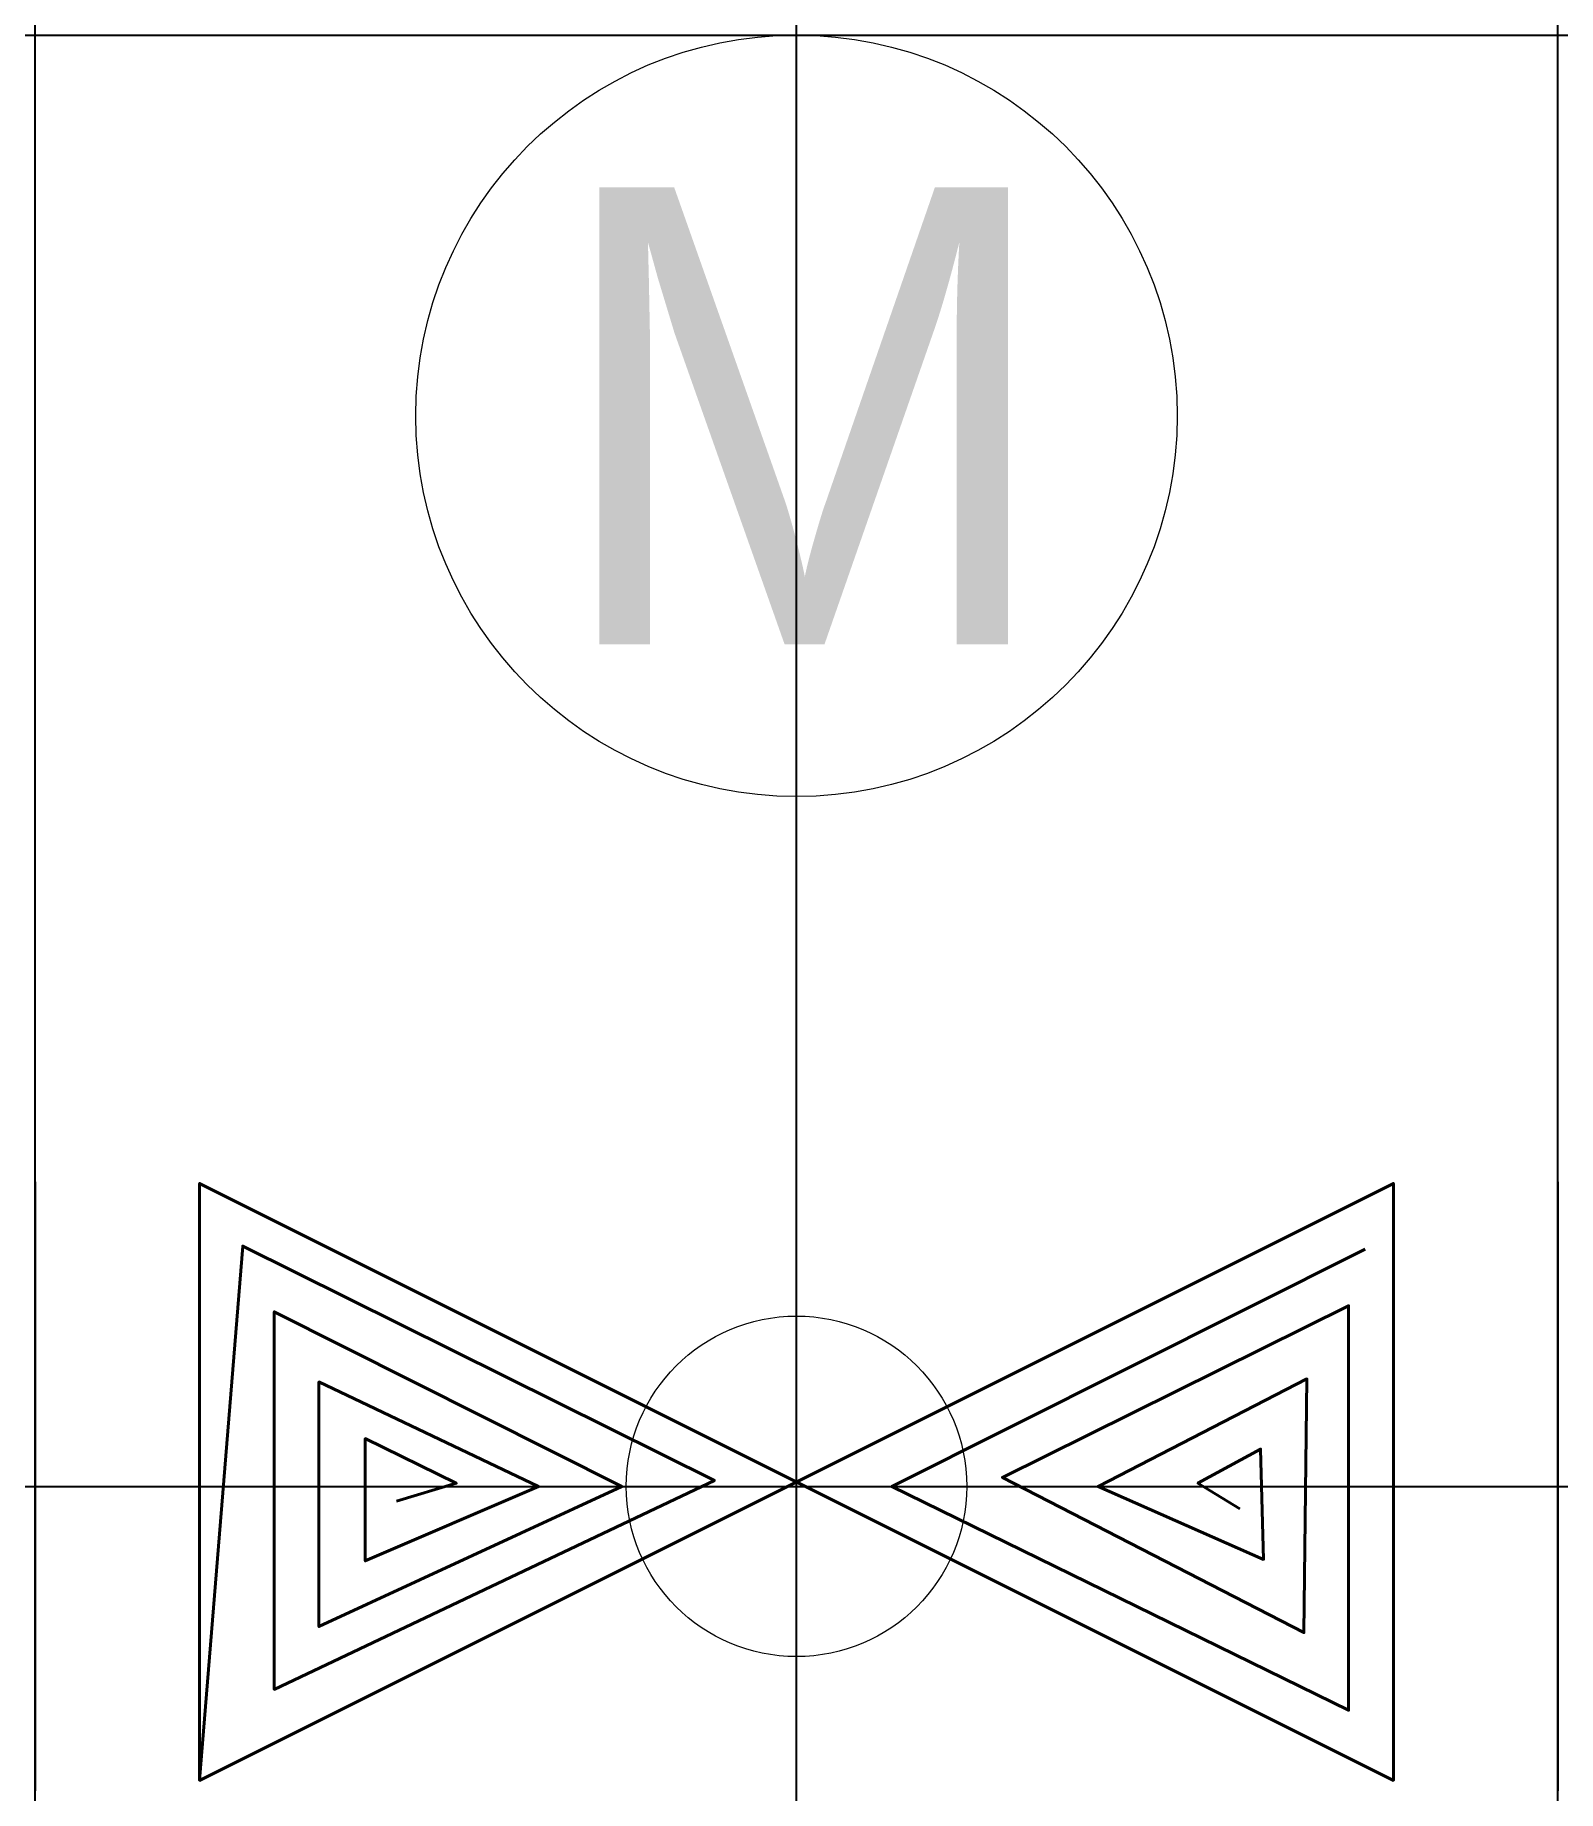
# Model space of a CAD drawing. Header units: millimetres. Extents: x 2654.5752 to 2654.5852, y 1696.3724 to 1696.3839.
import ezdxf

# ---------------------------------------------------------------- set-up
doc = ezdxf.new("R2010")
doc.units = ezdxf.units.MM
doc.header["$PDMODE"] = 2
doc.layers.add('Level 7', color=9, linetype='Continuous', lineweight=0, true_color=0xc8c8c8)
doc.styles.add('Styledgn000', font='dgn000.shx')

# ---------------------------------------------------------------- blocks, each defined once
blk = doc.blocks.new('001003')
at = {"layer": 'Level 7', "color": 2, "linetype": 'Continuous', "lineweight": 40, "flags": 128}
for points in [[(-0.00392, -0.001931), (-0.00392, 0.001989), (0.00392, -0.001931), (0.00392, 0.001989), (-0.00392, -0.001931), (-0.003636, 0.001578), (-0.000539, 0.000039), (-0.00343, -0.001333), (-0.00343, 0.001147), (-0.001147, 0), (-0.003136, -0.000921), (-0.003136, 0.000686), (-0.001695, 0), (-0.002832, -0.00049), (-0.002832, 0.000314), (-0.002234, 0.00002), (-0.002626, -0.000098)], [(0.003734, 0.001558), (0.000627, 0), (0.003626, -0.00147), (0.003626, 0.001186), (0.001352, 0.000059), (0.003332, -0.00096), (0.003352, 0.000706), (0.00198, 0), (0.003067, -0.00048), (0.003048, 0.000245), (0.002636, 0.00002), (0.002911, -0.000147)]]:
    blk.add_lwpolyline(points, dxfattribs=at)
blk = doc.blocks.new('01018A')
at = {"layer": 'Level 7', "color": 2, "linetype": 'Continuous', "lineweight": 30}
for p, q in [((-0.004998, 0.001971), (-0.004998, -0.002029)), ((0.005002, 0.001971), (0.005002, -0.002029))]:
    blk.add_line(p, q, dxfattribs=at)
at = {"layer": 'Level 7', "color": 2, "linetype": 'Continuous', "lineweight": 13}
blk.add_circle((0.000002, -0.000029), 0.001118, dxfattribs=at)
at = {"color": 9, "linetype": 'Continuous', "lineweight": 0, "true_color": 0xc8c8c8}
blk.add_blockref('001003', (0.000002, -0.000029), dxfattribs=at)
blk = doc.blocks.new('0010586')
at = {"layer": 'Level 7', "color": 2, "linetype": 'Continuous', "lineweight": 13}
blk.add_line((0, 0), (0, 0.0045), dxfattribs=at)
blk.add_circle((0, 0.007), 0.0025, dxfattribs=at)
at = {"layer": 'Level 7', "color": 9, "linetype": 'Continuous', "lineweight": 13, "true_color": 0xc8c8c8, "insert": (0.000047, 0.007), "char_height": 0.003, "attachment_point": 5, "line_spacing_factor": 0.8, "style": 'Styledgn000'}
blk.add_mtext('M', dxfattribs=at)

msp = doc.modelspace()

# ---------------------------------------------------------------- linework, layer by layer
for p in [(2654.580188, 1696.383926), (2654.575188, 1696.374396), (2654.585188, 1696.374396)]:
    msp.add_point(p)

# ---------------------------------------------------------------- block references
at = {"color": 9, "linetype": 'Continuous', "lineweight": 0, "true_color": 0xc8c8c8}
for name, p in [('0010586', (2654.580188, 1696.374426)), ('01018A', (2654.580186, 1696.374425))]:
    msp.add_blockref(name, p, dxfattribs=at)

doc.saveas('drawing.dxf')
